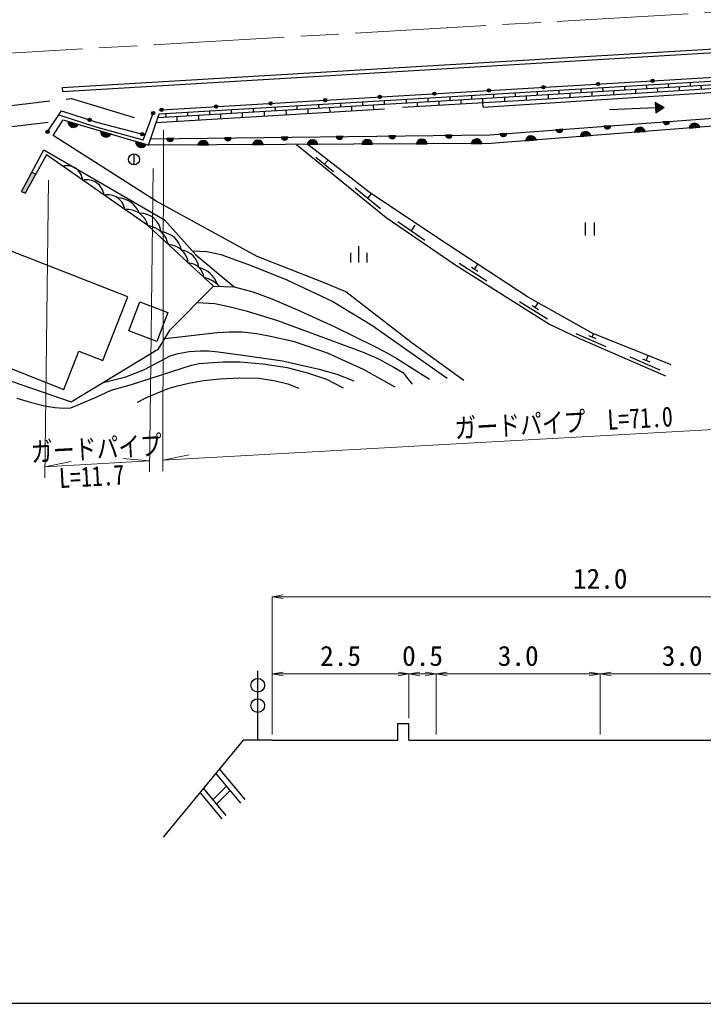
# Model space of a CAD drawing. Units: millimetres at full size, sheet at 1:1000, with parts at other scales. Extents: x 40000 to 680000, y 20000 to 380000.
# Drawn here: x 284651 to 347198, y 205000 to 294972 of the extents above; entities that cross this region are included whole.
import ezdxf
from ezdxf.enums import TextEntityAlignment as Align

# ---------------------------------------------------------------- set-up
doc = ezdxf.new("R2010")
doc.units = ezdxf.units.MM
doc.header["$LTSCALE"] = 1000
doc.linetypes.add('CHAIN', pattern=[18.5, 12, -1.5, 3.5, -1.5])
doc.linetypes.add('DASHED', pattern=[7.5, 6, -1.5])
for name, color, linetype, lineweight in [('M-BGD', 7, 'Continuous', 25), ('M-BMK', 2, 'CHAIN', 13), ('M-STR-HTXT', 7, 'Continuous', 13), ('M-TTL-BAND', 7, 'Continuous', 25)]:
    doc.layers.add(name, color=color, linetype=linetype, lineweight=lineweight)
doc.styles.add('ＭＳ ゴシック', font='')
doc.styles.get('ＭＳ ゴシック').set_extended_font_data('MS Gothic')

# ---------------------------------------------------------------- blocks, each defined once
blk = doc.blocks.new('open_arrow')
at = {"color": 0, "linetype": 'Continuous', "lineweight": -2}
blk.add_lwpolyline([(7.5, 1.25), (0, 0), (7.5, -1.25)], dxfattribs=at)

msp = doc.modelspace()

# ---------------------------------------------------------------- hatches: boundary and pattern name
at = {"layer": 'M-BGD'}
for points in [[(332423, 288783, -1), (332723, 288801, -0.41421), (332582, 288642, -0.41421)], [(337415, 289078, -1), (337714, 289096, -0.41421), (337573, 288937, -0.41421)], [(342406, 289373, -1), (342705, 289391, -0.41421), (342564, 289232, -0.41421)], [(317449, 287898, -1), (317749, 287916, -0.41421), (317608, 287757, -0.41421)], [(322441, 288193, -1), (322740, 288211, -0.41421), (322599, 288052, -0.41421)], [(327432, 288488, -1), (327731, 288506, -0.41421), (327591, 288347, -0.41421)], [(302475, 287013, -1), (302775, 287031, -0.41421), (302634, 286872, -0.41421)], [(307467, 287308, -1), (307766, 287326, -0.41421), (307625, 287167, -0.41421)], [(312458, 287603, -1), (312758, 287621, -0.41421), (312617, 287462, -0.41421)], [(342839, 286410), (343616, 286946), (342794, 287409)], [(296714, 286473, -0.41421), (296903, 286570, -0.41421), (297000, 286381, -1)], [(297484, 286718, -1), (297784, 286736, -0.41421), (297643, 286577, -0.41421)], [(290011, 285390, -0.82183), (289061, 285671)], [(290901, 285847, -0.41421), (291090, 285943, -0.41421), (291186, 285754, -1)], [(338106, 285224), (338730, 285270, -0.84072)], [(343515, 285625), (344139, 285671, -0.84072)], [(345897, 285059, -0.82183), (346885, 285136)], [(287062, 284766, -0.41421), (287251, 284862, -0.41421), (287347, 284673, -1)], [(293010, 284503, -0.82183), (292060, 284784)], [(295724, 284534, -0.41421), (295907, 284641, -0.41421), (296014, 284458, -1)], [(318421, 284338), (319047, 284345, -0.84072)], [(323604, 284401), (324230, 284408, -0.84072)], [(328590, 284519), (329214, 284565, -0.84072)], [(330942, 283904, -0.82183), (331929, 283980)], [(333714, 284899), (334338, 284945, -0.84072)], [(335927, 284289, -0.82183), (336915, 284365)], [(340912, 284674, -0.82183), (341900, 284750)], [(296223, 283554, -0.82183), (295272, 283835)], [(298101, 284091), (298727, 284099, -0.84072)], [(300951, 283512, -0.82183), (301942, 283517)], [(303384, 284156), (304009, 284163, -0.84072)], [(305951, 283539, -0.82183), (306942, 283545)], [(308581, 284219), (309207, 284226, -0.84072)], [(310951, 283566, -0.82183), (311942, 283572)], [(313612, 284280), (314237, 284287, -0.84072)], [(315951, 283594, -0.82183), (316942, 283599)], [(320951, 283621, -0.82183), (321942, 283626)], [(325951, 283648, -0.82183), (326942, 283653)], [(286127, 280839), (285771, 281031), (284822, 279270), (285159, 279089)]]:
    msp.add_hatch(color=256, dxfattribs=at).paths.add_polyline_path(points)

# ---------------------------------------------------------------- linework, layer by layer
for p, q in [((288546, 288760), (356694, 292825)), ((288567, 288411), (356715, 292476)), ((297634, 286727), (369156, 290954)), ((327064, 286976), (369727, 289696)), ((339984, 288881), (339989, 288546)), ((341983, 289001), (341987, 288666)), ((343981, 289121), (343986, 288786)), ((344985, 288846), (344990, 288496)), ((345980, 289241), (345985, 288906)), ((346984, 288965), (346989, 288622)), ((288546, 288760), (288567, 288411)), ((323996, 287922), (324001, 287586)), ((325995, 288042), (325999, 287706)), ((327993, 288161), (327998, 287826)), ((329992, 288281), (329996, 287946)), ((330996, 288006), (331001, 287620)), ((331990, 288401), (331995, 288066)), ((332994, 288126), (333000, 287738)), ((333989, 288521), (333993, 288186)), ((334993, 288246), (334998, 287864)), ((335987, 288641), (335992, 288306)), ((336991, 288366), (336996, 287990)), ((337986, 288761), (337990, 288426)), ((338990, 288486), (338995, 288117)), ((340988, 288606), (340993, 288243)), ((342987, 288726), (342992, 288369)), ((310006, 287098), (310011, 286762)), ((312005, 287215), (312009, 286880)), ((314003, 287333), (314008, 286997)), ((315007, 287056), (315013, 286635)), ((316002, 287450), (316007, 287115)), ((317006, 287173), (317012, 286755)), ((318000, 287568), (318005, 287232)), ((319999, 287685), (320004, 287350)), ((321003, 287408), (321008, 287032)), ((321998, 287803), (322002, 287467)), ((323002, 287526), (323007, 287150)), ((325000, 287646), (325005, 287267)), ((326999, 287766), (327004, 287385)), ((327064, 286976), (327040, 287387)), ((328997, 287886), (329002, 287502)), ((342794, 287409), (342839, 286410)), ((343616, 286946), (342794, 287409)), ((297137, 285565), (318028, 286815)), ((298015, 286393), (298020, 286057)), ((299019, 286116), (299025, 285678)), ((300013, 286510), (300018, 286175)), ((301017, 286234), (301023, 285798)), ((302012, 286628), (302017, 286292)), ((303016, 286351), (303022, 285917)), ((304011, 286745), (304015, 286410)), ((305015, 286469), (305021, 286037)), ((306009, 286863), (306014, 286527)), ((307013, 286586), (307019, 286156)), ((308008, 286980), (308012, 286645)), ((309012, 286704), (309018, 286276)), ((311010, 286821), (311016, 286396)), ((313009, 286938), (313015, 286515)), ((342817, 286910), (338621, 286719)), ((343616, 286946), (342839, 286410)), ((290011, 285390), (289061, 285671)), ((338730, 285270), (338106, 285224)), ((344139, 285671), (343515, 285625)), ((293010, 284503), (292060, 284784)), ((319047, 284345), (318421, 284338)), ((324230, 284408), (323604, 284401)), ((329214, 284565), (328590, 284519)), ((334338, 284945), (333714, 284899)), ((335927, 284289), (336915, 284365)), ((340912, 284674), (341900, 284750)), ((345897, 285059), (346885, 285136)), ((296223, 283554), (295272, 283835)), ((298727, 284099), (298101, 284091)), ((300951, 283512), (301942, 283517)), ((304009, 284163), (303384, 284156)), ((305951, 283539), (306942, 283545)), ((309207, 284226), (308581, 284219)), ((310951, 283566), (311942, 283572)), ((314237, 284287), (313612, 284280)), ((315951, 283594), (316942, 283599)), ((320951, 283621), (321942, 283626)), ((325951, 283648), (326942, 283653)), ((330942, 283904), (331929, 283980)), ((295111, 282697), (295111, 281697)), ((311734, 282408), (313363, 281082)), ((312549, 281745), (312814, 282071)), ((285771, 281031), (286127, 280839)), ((284822, 279270), (285159, 279089)), ((315347, 279583), (317673, 277689)), ((316510, 278636), (316849, 279053)), ((319253, 276516), (321727, 274819)), ((336399, 276427), (336399, 275227)), ((337199, 276427), (337199, 275227)), ((320490, 275668), (320829, 276162)), ((314941, 272748), (314941, 273648)), ((315691, 272748), (315691, 274248)), ((316441, 272748), (316441, 273648)), ((324846, 272686), (327386, 271089)), ((325979, 272328), (326572, 271955)), ((326276, 272142), (326565, 272601)), ((330392, 269198), (332931, 267601)), ((331821, 268653), (332081, 269067)), ((331525, 268840), (332118, 268467)), ((335532, 266263), (338285, 265072)), ((336706, 266082), (337349, 265804)), ((337027, 265943), (337159, 266246)), ((340474, 264125), (343227, 262934)), ((341648, 263944), (342291, 263666)), ((341970, 263805), (342159, 264243)), ((306434, 229085), (306434, 235426)), ((319262, 230585), (320262, 230585)), ((319262, 229085), (319262, 230585)), ((320262, 229085), (320262, 230585)), ((307762, 229085), (319262, 229085)), ((304893, 223314), (302609, 226052)), ((305277, 223634), (302933, 226445)), ((303165, 221872), (301154, 224284)), ((303549, 222193), (301477, 224677)), ((303574, 224859), (302336, 223611)), ((303929, 224507), (302691, 223259))]:
    msp.add_line(p, q, dxfattribs=at)
for points in [[(287727, 284385), (288624, 285800), (296447, 283487), (297400, 286356), (322708, 287844), (369328, 290642)], [(297286, 286014), (322728, 287510), (369180, 290297)], [(319686, 286954), (332941, 287734), (349269, 288766), (369033, 289956)], [(296642, 284074), (327656, 284450), (354644, 286450), (369156, 287337), (378720, 287829), (391843, 288249), (398718, 288249)], [(398589, 287603), (387766, 287441), (375646, 286947), (358605, 286041), (327757, 283658), (296447, 283487)], [(287204, 284719), (288472, 286635), (291669, 285597), (296123, 284429), (296857, 286427)], [(288231, 286270), (291696, 285141), (295958, 283980), (296123, 284431)], [(325279, 261960), (320558, 265392), (314497, 270079), (312456, 270934), (306383, 273305), (297143, 278368), (287727, 284385)], [(309985, 283561), (318191, 276881), (324552, 272517), (333111, 267133), (335856, 265796), (343729, 262390)], [(344259, 263403), (337019, 266302), (331101, 269616), (322886, 275022), (316636, 279195), (311026, 283567)], [(266360, 268443), (270671, 266452), (289369, 260012), (297366, 264852), (298434, 266610), (302374, 270590), (296379, 276131), (287098, 282595), (285159, 279089)], [(284822, 279270), (286872, 283076), (297899, 276677), (300781, 273449), (304272, 270539)], [(300431, 273841), (301776, 273771), (303045, 273494), (305821, 272478), (309086, 271165), (313304, 269182), (316855, 267042), (323753, 262174)], [(302374, 270590), (304272, 270539), (305987, 270090), (307729, 269429), (310061, 268433), (313434, 266902), (317211, 265043), (318378, 264446), (319166, 263987), (322136, 262087)], [(300897, 269098), (302514, 269002), (303775, 268749), (305373, 268336), (308230, 267446), (316083, 264573), (317491, 263957), (318817, 263233), (319692, 262694), (320551, 261642)], [(297948, 265811), (302728, 266358), (303821, 266434), (305008, 266409), (306325, 266279), (307433, 266064), (309683, 265560), (312773, 264505), (316083, 263000), (318972, 261381)], [(292287, 261778), (294352, 262291), (296065, 262987), (298428, 264236), (299149, 264446), (300151, 264613), (301184, 264693), (301958, 264682), (302814, 264597), (305071, 264299), (308695, 263761), (312066, 262993), (313678, 262551), (315218, 261933)], [(284389, 260347), (285603, 259995), (286926, 259637), (287879, 259491), (288687, 259425), (289333, 259470), (290225, 259821), (291645, 260449), (293036, 261096), (294873, 261610), (299525, 263109), (300370, 263370), (301067, 263508), (301894, 263588), (303256, 263665), (304806, 263665), (306907, 263502), (309118, 263155), (311087, 262641), (312721, 262096), (314257, 261307)], [(295436, 259977), (296246, 260410), (298234, 261225), (299104, 261489), (300126, 261730), (301472, 261954), (302955, 262108), (304787, 262215), (306575, 262169), (308066, 261951), (309198, 261652), (310178, 261277)], [(307762, 229085), (305106, 229085), (297794, 220203)], [(320262, 229085), (322762, 229085), (337762, 229085), (352762, 229085), (355262, 229085)]]:
    msp.add_lwpolyline(points, dxfattribs=at)
at = {"layer": 'M-BGD', "linetype": 'DASHED'}
for points in [[(275022, 283298), (281445, 286840), (289390, 287766), (296558, 285612)], [(275912, 281837), (281309, 284876), (287838, 285677)]]:
    msp.add_lwpolyline(points, dxfattribs=at)
at = {"layer": 'M-BGD'}
for points in [[(271446, 274984), (268807, 268586), (277544, 265237), (277675, 265497), (288678, 261145), (290066, 264655), (292245, 263793), (294551, 269622), (283018, 274147), (283815, 276177), (275539, 279425), (273677, 278210), (272660, 277464), (271940, 276784), (270682, 275383)], [(295637, 269153), (298199, 268173), (297187, 265529), (294626, 266508)]]:
    msp.add_lwpolyline(points, close=True, dxfattribs=at)
for centre, radius in [((332573, 288792), 150), ((337564, 289087), 150), ((342556, 289382), 150), ((317599, 287907), 150), ((322590, 288202), 150), ((327582, 288497), 150), ((302625, 287022), 150), ((307617, 287317), 150), ((312608, 287612), 150), ((296857, 286427), 150), ((297634, 286727), 150), ((291043, 285800), 150), ((287204, 284719), 150), ((295869, 284496), 150), ((295111, 282197), 500), ((306434, 234101), 625), ((306434, 232234), 625)]:
    msp.add_circle(centre, radius, dxfattribs=at)
for centre, radius, start, end in [((289564, 285624), 505, 174.70385, 332.36204), ((338414, 285302), 318, 194.12898, 354.34672), ((343823, 285702), 318, 194.12898, 354.34672), ((346398, 285000), 505, 15.58848, 173.24667), ((292563, 284737), 505, 174.70385, 332.36204), ((318733, 284396), 318, 190.58561, 350.80334), ((323916, 284459), 318, 190.58561, 350.80334), ((328898, 284596), 318, 194.12898, 354.34672), ((331443, 283844), 505, 15.58848, 173.24667), ((334022, 284976), 318, 194.12898, 354.34672), ((336428, 284230), 505, 15.58848, 173.24667), ((341413, 284615), 505, 15.58848, 173.24667), ((295775, 283788), 505, 174.70385, 332.36204), ((298414, 284150), 318, 190.58561, 350.80334), ((301447, 283417), 505, 11.48268, 169.14087), ((303696, 284214), 318, 190.58561, 350.80334), ((306447, 283444), 505, 11.48268, 169.14087), ((308893, 284277), 318, 190.58561, 350.80334), ((311447, 283471), 505, 11.48268, 169.14087), ((313924, 284338), 318, 190.58561, 350.80334), ((316447, 283498), 505, 11.48268, 169.14087), ((321447, 283526), 505, 11.48268, 169.14087), ((326447, 283553), 505, 11.48268, 169.14087), ((288983, 280188), 1428, 4.11457, 106.16906), ((290771, 278722), 1610, 7.20518, 103.07845), ((292703, 277378), 1582, 8.09188, 102.19175), ((293572, 276510), 2166, 20.37396, 89.07012), ((294491, 275670), 1943, 13.71858, 96.56505), ((295689, 275352), 1915, 6.2191, 92.61521), ((296080, 273923), 2228, 12.20648, 82.30414), ((297408, 273461), 2106, 11.70121, 84.98307), ((298174, 272486), 1910, 7.02721, 87.4834), ((299229, 272076), 1828, 7.5154, 82.42868), ((300006, 271194), 1527, 6.91078, 87.59983), ((300383, 269885), 2518, 20.30527, 74.83507), ((300907, 268645), 2801, 43.53974, 77.32655)]:
    msp.add_arc(centre, radius, start, end, dxfattribs=at)
at = {"layer": 'M-BMK'}
msp.add_lwpolyline([(382741, 297624), (87650, 280627), (64704, 279891)], dxfattribs=at)
at = {"layer": 'M-STR-HTXT'}
for p, q in [((297797, 284875), (297757, 253682)), ((296874, 281346), (296517, 253613)), ((287297, 280295), (286947, 253080)), ((296530, 254615), (294084, 254821)), ((297759, 254684), (300167, 255160)), ((296530, 254615), (286960, 254082)), ((286960, 254082), (289368, 254559)), ((307762, 229585), (307762, 242194)), ((307762, 242193), (367762, 242193)), ((307762, 235127), (320262, 235127)), ((320262, 231085), (320262, 235128)), ((320262, 235127), (322762, 235127)), ((322762, 229585), (322762, 235128)), ((322762, 235127), (337762, 235127)), ((337762, 229585), (337762, 235128)), ((337762, 235127), (352762, 235127))]:
    msp.add_line(p, q, dxfattribs=at)
msp.add_lwpolyline([(368836, 258659), (366801, 258529), (297759, 254684)], dxfattribs=at)
at = {"layer": 'M-TTL-BAND'}
msp.add_line((40000, 205000), (579000, 205000), dxfattribs=at)

# ---------------------------------------------------------------- block references
at = {"layer": 'M-STR-HTXT', "xscale": 133, "yscale": 133}
for p in [(307762, 242193), (307762, 235127), (320262, 235127), (322762, 235127), (337762, 235127)]:
    msp.add_blockref('open_arrow', p, dxfattribs=at)
at = {"layer": 'M-STR-HTXT', "xscale": 133, "yscale": 133, "rotation": 180}
for p in [(320262, 235127), (322762, 235127), (337762, 235127)]:
    msp.add_blockref('open_arrow', p, dxfattribs=at)

# ---------------------------------------------------------------- texts
at = {"layer": 'M-STR-HTXT', "style": 'ＭＳ ゴシック', "width": 0.8}
for s, p in [('ガードパイプ\u3000L=71.0', (334501, 256679)), ('ガードパイプ', (291765, 254298))]:
    msp.add_text(s, height=1833, rotation=3.188, dxfattribs=at).set_placement(p, align=Align.BOTTOM_CENTER)
msp.add_text('L=11.7', height=1833, rotation=3.188, dxfattribs=at).set_placement((291189, 254122), align=Align.TOP_CENTER)
at = {"layer": 'M-STR-HTXT', "style": 'ＭＳ ゴシック'}
for s, p in [('12.0', (337762, 242380)), ('2.5', (314012, 235315)), ('0.5', (321512, 235315)), ('3.0', (330262, 235315)), ('3.0', (345262, 235315))]:
    msp.add_text(s, height=1833, dxfattribs=at).set_placement(p, align=Align.BOTTOM_CENTER)

doc.saveas('drawing.dxf')
